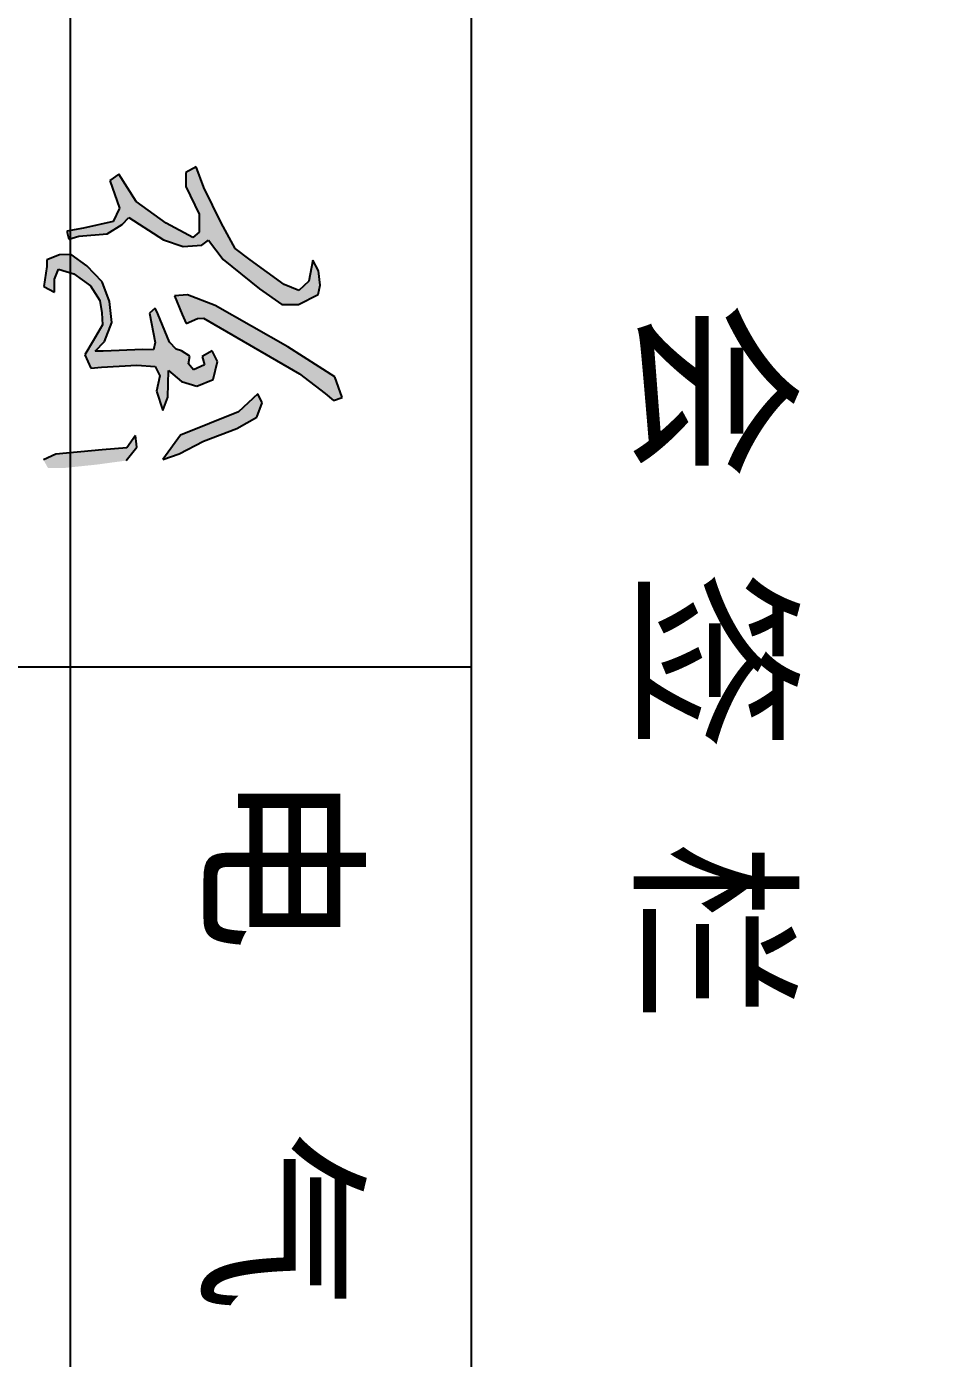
# Model space of a CAD drawing. Extents: x 19118 to 566552, y -1188739 to 92943.
# Drawn here: x 98310 to 99213, y -1116634 to -1115311 of the extents above; entities that cross this region are included whole.
import ezdxf

# ---------------------------------------------------------------- set-up
doc = ezdxf.new("R2010")
doc.units = 0
doc.header["$LTSCALE"] = 1000
doc.header["$MEASUREMENT"] = 0
doc.layers.get('0').update_dxf_attribs({"linetype": 'CONTINUOUS'})
doc.layers.add('10', color=7, linetype='CONTINUOUS')
doc.layers.add('图框', color=4, linetype='CONTINUOUS')
doc.styles.add('STYLE-黑体', font='simhei.ttf')

# ---------------------------------------------------------------- blocks, each defined once
blk = doc.blocks.new('新块FSGSF')
h = blk.add_hatch(color=256)
h.paths.add_polyline_path([(128529.7049399753, 83065.24337039207), (128567.9798269488, 83094.03415039819), (128626.4929574674, 83166.71042153018), (128657.359814818, 83211.13047705457), (128657.359814818, 83244.034214141), (128637.6050355294, 83283.1074029367), (128619.0849278446, 83286.80906752674), (128590.6874473293, 83283.51869542699), (128569.7587615417, 83272.76477400193), (128611.3804035183, 83264.4457382275), (128630.1101457705, 83244.53943268192), (128617.9209414927, 83215.42277529393), (128568.6793822754, 83147.61323469173), (128546.00612932, 83117.79893746006), (128495.2896291719, 83090.36977950209), (128424.8832174094, 83055.78520372303), (128384.3100172909, 83040.28175822223), (128395.0499721376, 83020.00803417404), (128423.0932193303, 83020.00803417404), (128477.9863704536, 83046.84091133579), (128513.7862311521, 83046.84091133579), (128524.2767699599, 83033.98148898683), (128495.865367611, 82980.86542247522), (128452.6517942223, 82921.63869250187), (128398.3261427718, 82886.67846078653), (128411.0844272203, 82868.99270672808), (128465.8216470814, 82888.32364683642), (128492.57292121, 82875.98474341791), (128505.7967127675, 82816.94839147764), (128511.5585023761, 82783.63336190092), (128527.6092668533, 82787.74631898126), (128521.8474772447, 82807.48856766862), (128516.9087572019, 82863.4249255422), (128498.388649517, 82893.44958301914), (128484.3956934647, 82906.61108750697), (128529.2933715649, 82975.58067436276), (128542.463224424, 83015.06517173749), (128539.5823464335, 83051.67057341398)])
h.paths.add_polyline_path([(128659.3085352516, 83078.65325281235), (128638.1331236344, 83023.42560383398), (128640.1990026874, 82997.61830325624), (128677.3851282893, 83013.10268360289), (128695.1333961934, 83020.49309941719), (128685.1322251793, 83043.03915870856), (128684.6157722299, 83055.42666620364), (128795.2097762211, 83245.6633114532), (128834.461780876, 83296.76178590363), (128848.650550545, 83313.76853087664), (128842.6968144958, 83330.77527584965), (128801.3788971604, 83316.32318109061), (128741.4679002102, 83222.9007079507)])
h.paths.add_polyline_path([(128917.1323528757, 83009.25604339752), (128965.7647478022, 82974.42493989086), (128954.4171755349, 83006.82596827946), (128929.2904516073, 83055.02248493541), (128904.1356149914, 83121.19888995224), (128881.440470457, 83160.890143695), (128853.0716070442, 83171.82548172625), (128835.2333665593, 83162.92113767468), (128870.8971026621, 83124.44492149094)])
h.paths.add_polyline_path([(128799.1246698218, 82968.3670314), (128829.9251798831, 82961.88682572228), (128868.4258090527, 82974.03721740129), (128842.0832786147, 82984.1625357561), (128788.9929040651, 82985.7825911977), (128810.8774885075, 83011.29837993726), (128819.7934141262, 83042.07935288425), (128806.4195088843, 83074.48038127285), (128771.1610528274, 83082.98564418603), (128749.681748431, 83072.45530794865), (128760.9978788759, 83052.61708994096), (128777.2086771847, 83057.47724017708), (128787.7456893599, 83035.60654802585), (128775.5875906283, 83025.07621178847), (128760.1873524115, 83027.91130478912), (128749.6503402363, 83011.7107986392), (128746.4081671235, 83000.77544451921), (128732.6289818354, 82987.41003136992), (128676.2964678006, 82964.72931954227), (128664.948929161, 82959.05913354098), (128675.0806612902, 82948.12379550975), (128733.4395419275, 82959.05913354098), (128748.0292536799, 82955.81903874649), (128747.2186935879, 82934.35336447787), (128750.4384370798, 82855.9535570904), (128750.0331906614, 82839.75305094046), (128731.3907457042, 82858.38363220844), (128693.700642999, 82872.9640990055), (128651.9578743442, 82868.10394876939), (128612.6466850825, 82853.92849985493), (128581.0356149293, 82823.55254479052), (128558.3405040225, 82791.96155216711), (128559.1510641145, 82769.28082425072), (128568.8775161977, 82744.17003730501), (128581.8461750213, 82744.17003730501), (128621.9678907474, 82737.68983162727), (128632.9101829686, 82759.1555058959), (128607.3781789949, 82759.1555058959), (128587.1146811089, 82766.85074913266), (128596.8411668197, 82797.63172207965), (128620.3468041909, 82830.84277014469), (128649.9315077418, 82849.47335141267), (128673.842425159, 82853.11846408976), (128697.7533425762, 82854.33350164877), (128729.7696927754, 82836.10793826338), (128757.3280297238, 82819.50241423087), (128784.0758402078, 82831.24778802728), (128782.0495072331, 82852.7134622959), (128778.4020540742, 82922.78067110307), (128780.8337007227, 82959.2318139626)])
h.paths.add_polyline_path([(128946.326505277, 82853.93894144568), (128954.8805304763, 82761.74793246598), (128966.5041182279, 82737.17518508607), (128982.5982959593, 82746.11074128875), (128982.5982959593, 82777.38512364321), (128975.892377362, 82842.16779349149), (128967.8452884963, 82901.58913283591), (128941.4686932818, 82922.587654517), (128918.1831486671, 82920.158496457), (128942.4078117555, 82903.06957021187)])
for p, q in [((128842.6968144958, 83330.77527584965), (128801.3788971604, 83316.32318109061)), ((128848.650550545, 83313.76853087664), (128842.6968144958, 83330.77527584965)), ((128801.3788971604, 83316.32318109061), (128741.4679002102, 83222.9007079507)), ((128795.2097762211, 83245.6633114532), (128834.461780876, 83296.76178590363)), ((128834.461780876, 83296.76178590363), (128848.650550545, 83313.76853087664)), ((128590.6874473293, 83283.51869542699), (128569.7587615417, 83272.76477400193)), ((128569.7587615417, 83272.76477400193), (128611.3804035183, 83264.4457382275)), ((128619.0849278446, 83286.80906752674), (128590.6874473293, 83283.51869542699)), ((128637.6050355294, 83283.1074029367), (128619.0849278446, 83286.80906752674)), ((128657.359814818, 83244.034214141), (128637.6050355294, 83283.1074029367)), ((128611.3804035183, 83264.4457382275), (128630.1101457705, 83244.53943268192)), ((128630.1101457705, 83244.53943268192), (128617.9209414927, 83215.42277529393)), ((128657.359814818, 83211.13047705457), (128657.359814818, 83244.034214141)), ((128684.6157722299, 83055.42666620364), (128795.2097762211, 83245.6633114532)), ((128741.4679002102, 83222.9007079507), (128659.3085352516, 83078.65325281235)), ((128617.9209414927, 83215.42277529393), (128568.6793822754, 83147.61323469173)), ((128626.4929574674, 83166.71042153018), (128657.359814818, 83211.13047705457)), ((128567.9798269488, 83094.03415039819), (128626.4929574674, 83166.71042153018)), ((128853.0716070442, 83171.82548172625), (128835.2333665593, 83162.92113767468)), ((128835.2333665593, 83162.92113767468), (128870.8971026621, 83124.44492149094)), ((128881.440470457, 83160.890143695), (128853.0716070442, 83171.82548172625)), ((128568.6793822754, 83147.61323469173), (128546.00612932, 83117.79893746006)), ((128904.1356149914, 83121.19888995224), (128881.440470457, 83160.890143695)), ((128546.00612932, 83117.79893746006), (128495.2896291719, 83090.36977950209)), ((128870.8971026621, 83124.44492149094), (128917.1323528757, 83009.25604339752)), ((128929.2904516073, 83055.02248493541), (128904.1356149914, 83121.19888995224)), ((128495.2896291719, 83090.36977950209), (128424.8832174094, 83055.78520372303)), ((128529.7049399753, 83065.24337039207), (128567.9798269488, 83094.03415039819)), ((128539.5823464335, 83051.67057341398), (128529.7049399753, 83065.24337039207)), ((128659.3085352516, 83078.65325281235), (128638.1331236344, 83023.42560383398)), ((128771.1610528274, 83082.98564418603), (128749.681748431, 83072.45530794865)), ((128749.681748431, 83072.45530794865), (128760.9978788759, 83052.61708994096)), ((128760.9978788759, 83052.61708994096), (128777.2086771847, 83057.47724017708)), ((128806.4195088843, 83074.48038127285), (128771.1610528274, 83082.98564418603)), ((128777.2086771847, 83057.47724017708), (128787.7456893599, 83035.60654802585)), ((128777.2086771847, 83057.47724017708), (128777.2086771847, 83057.47724017708)), ((128819.7934141262, 83042.07935288425), (128806.4195088843, 83074.48038127285)), ((128424.8832174094, 83055.78520372303), (128384.3100172909, 83040.28175822223)), ((128384.3100172909, 83040.28175822223), (128395.0499721376, 83020.00803417404)), ((128423.0932193303, 83020.00803417404), (128477.9863704536, 83046.84091133579)), ((128477.9863704536, 83046.84091133579), (128513.7862311521, 83046.84091133579)), ((128524.2767699599, 83033.98148898683), (128495.865367611, 82980.86542247522)), ((128513.7862311521, 83046.84091133579), (128524.2767699599, 83033.98148898683)), ((128542.463224424, 83015.06517173749), (128539.5823464335, 83051.67057341398)), ((128685.1322251793, 83043.03915870856), (128684.6157722299, 83055.42666620364)), ((128695.1333961934, 83020.49309941719), (128685.1322251793, 83043.03915870856)), ((128787.7456893599, 83035.60654802585), (128775.5875906283, 83025.07621178847)), ((128810.8774885075, 83011.29837993726), (128819.7934141262, 83042.07935288425)), ((128954.4171755349, 83006.82596827946), (128929.2904516073, 83055.02248493541)), ((128395.0499721376, 83020.00803417404), (128423.0932193303, 83020.00803417404)), ((128529.2933715649, 82975.58067436276), (128542.463224424, 83015.06517173749)), ((128638.1331236344, 83023.42560383398), (128640.1990026874, 82997.61830325624)), ((128640.1990026874, 82997.61830325624), (128677.3851282893, 83013.10268360289)), ((128677.3851282893, 83013.10268360289), (128695.1333961934, 83020.49309941719)), ((128749.6503402363, 83011.7107986392), (128746.4081671235, 83000.77544451921)), ((128760.1873524115, 83027.91130478912), (128749.6503402363, 83011.7107986392)), ((128775.5875906283, 83025.07621178847), (128760.1873524115, 83027.91130478912)), ((128788.9929040651, 82985.7825911977), (128810.8774885075, 83011.29837993726)), ((128917.1323528757, 83009.25604339752), (128965.7647478022, 82974.42493989086)), ((128965.7647478022, 82974.42493989086), (128954.4171755349, 83006.82596827946)), ((128495.865367611, 82980.86542247522), (128452.6517942223, 82921.63869250187)), ((128732.6289818354, 82987.41003136992), (128676.2964678006, 82964.72931954227)), ((128746.4081671235, 83000.77544451921), (128732.6289818354, 82987.41003136992)), ((128842.0832786147, 82984.1625357561), (128788.9929040651, 82985.7825911977)), ((128868.4258090527, 82974.03721740129), (128842.0832786147, 82984.1625357561)), ((128484.3956934647, 82906.61108750697), (128529.2933715649, 82975.58067436276)), ((128676.2964678006, 82964.72931954227), (128664.948929161, 82959.05913354098)), ((128664.948929161, 82959.05913354098), (128675.0806612902, 82948.12379550975)), ((128675.0806612902, 82948.12379550975), (128733.4395419275, 82959.05913354098)), ((128733.4395419275, 82959.05913354098), (128748.0292536799, 82955.81903874649)), ((128748.0292536799, 82955.81903874649), (128747.2186935879, 82934.35336447787)), ((128778.4020540742, 82922.78067110307), (128780.8337007227, 82959.2318139626)), ((128780.8337007227, 82959.2318139626), (128799.1246698218, 82968.3670314)), ((128799.1246698218, 82968.3670314), (128829.9251798831, 82961.88682572228)), ((128829.9251798831, 82961.88682572228), (128868.4258090527, 82974.03721740129)), ((128675.0806612902, 82948.12379550975), (128675.0806612902, 82948.12379550975)), ((128747.2186935879, 82934.35336447787), (128750.4384370798, 82855.9535570904)), ((128452.6517942223, 82921.63869250187), (128398.3261427718, 82886.67846078653)), ((128498.388649517, 82893.44958301914), (128484.3956934647, 82906.61108750697)), ((128782.0495072331, 82852.7134622959), (128778.4020540742, 82922.78067110307)), ((128941.4686932818, 82922.587654517), (128918.1831486671, 82920.158496457)), ((128918.1831486671, 82920.158496457), (128942.4078117555, 82903.06957021187)), ((128967.8452884963, 82901.58913283591), (128941.4686932818, 82922.587654517)), ((128942.4078117555, 82903.06957021187), (128946.326505277, 82853.93894144568)), ((128398.3261427718, 82886.67846078653), (128411.0844272203, 82868.99270672808)), ((128411.0844272203, 82868.99270672808), (128465.8216470814, 82888.32364683642)), ((128465.8216470814, 82888.32364683642), (128492.57292121, 82875.98474341791)), ((128492.57292121, 82875.98474341791), (128505.7967127675, 82816.94839147764)), ((128516.9087572019, 82863.4249255422), (128498.388649517, 82893.44958301914)), ((128693.700642999, 82872.9640990055), (128651.9578743442, 82868.10394876939)), ((128731.3907457042, 82858.38363220844), (128693.700642999, 82872.9640990055)), ((128521.8474772447, 82807.48856766862), (128516.9087572019, 82863.4249255422)), ((128612.6466850825, 82853.92849985493), (128581.0356149293, 82823.55254479052)), ((128651.9578743442, 82868.10394876939), (128612.6466850825, 82853.92849985493)), ((128620.3468041909, 82830.84277014469), (128649.9315077418, 82849.47335141267)), ((128649.9315077418, 82849.47335141267), (128673.842425159, 82853.11846408976)), ((128673.842425159, 82853.11846408976), (128697.7533425762, 82854.33350164877)), ((128697.7533425762, 82854.33350164877), (128729.7696927754, 82836.10793826338)), ((128750.0331906614, 82839.75305094046), (128731.3907457042, 82858.38363220844)), ((128750.4384370798, 82855.9535570904), (128750.0331906614, 82839.75305094046)), ((128784.0758402078, 82831.24778802728), (128782.0495072331, 82852.7134622959)), ((128946.326505277, 82853.93894144568), (128954.8805304763, 82761.74793246598)), ((128581.0356149293, 82823.55254479052), (128558.3405040225, 82791.96155216711)), ((128596.8411668197, 82797.63172207965), (128620.3468041909, 82830.84277014469)), ((128729.7696927754, 82836.10793826338), (128757.3280297238, 82819.50241423087)), ((128757.3280297238, 82819.50241423087), (128784.0758402078, 82831.24778802728)), ((128505.7967127675, 82816.94839147764), (128511.5585023761, 82783.63336190092)), ((128527.6092668533, 82787.74631898126), (128521.8474772447, 82807.48856766862)), ((128587.1146811089, 82766.85074913266), (128596.8411668197, 82797.63172207965)), ((128511.5585023761, 82783.63336190092), (128527.6092668533, 82787.74631898126)), ((128558.3405040225, 82791.96155216711), (128559.1510641145, 82769.28082425072)), ((128559.1510641145, 82769.28082425072), (128568.8775161977, 82744.17003730501)), ((128607.3781789949, 82759.1555058959), (128587.1146811089, 82766.85074913266)), ((128568.8775161977, 82744.17003730501), (128581.8461750213, 82744.17003730501)), ((128581.8461750213, 82744.17003730501), (128621.9678907474, 82737.68983162727)), ((128632.9101829686, 82759.1555058959), (128607.3781789949, 82759.1555058959)), ((128621.9678907474, 82737.68983162727), (128632.9101829686, 82759.1555058959)), ((128954.8805304763, 82761.74793246598), (128966.5041182279, 82737.17518508607))]:
    blk.add_line(p, q)
blk = doc.blocks.new('新块FDGHDGDG')
at = {"layer": '10'}
blk.add_blockref('新块FSGSF', (-5640.924035239441, -351.0205345569993), dxfattribs=at)
blk = doc.blocks.new('新块HGJHJFKJFJKFHK')
for points in [[(353176.6216830318, 136860.5037889128), (353168.4671395887, 136876.121503787), (353173.2246149438, 136895.1343422757), (353183.4173992416, 136921.6167452108), (353196.3309980691, 136955.5679813566), (353214.0004922226, 136981.3710670754), (353240.5734648299, 137043.0551178254), (353244.9122317932, 137066.6535303375), (353245.3941414519, 137086.8802187509), (353244.4303221339, 137108.5518273154), (353236.2362778992, 137130.22343588), (353217.4370611031, 137146.59797887), (353214.0636934894, 137157.6747250498), (353211.6525651631, 137179.8274861762), (353210.2068361859, 137195.7201453698), (353212.1360548534, 137209.2048480563), (353216.9551514438, 137234.2481807199), (353209.7249265262, 137236.1742534317), (353197.1936953608, 137233.7662969247), (353182.2513358677, 137204.3889350429), (353167.7908860347, 137188.4962758484), (353156.7038038136, 137165.3797471324), (353148.5097595793, 137131.186472237), (353140.3157153437, 137107.5887909596), (353140.3157153437, 137095.5490084236), (353147.0640306021, 137088.3251389019), (353148.5097595793, 137098.438117491), (353159.1149321417, 137125.4075228506), (353165.8616673672, 137142.7451022124), (353175.984930269, 137162.4906380646), (353181.8989888062, 137165.3899844208), (353188.6030631778, 137159.7221827543), (353202.5263022436, 137136.0199348881), (353211.2938979743, 137123.1385009884), (353225.7322273641, 137111.2881082903), (353229.3425997277, 137086.0400298567), (353222.638525357, 137070.5824554245), (353217.4813019894, 137023.6942115269), (353186.2330156742, 136971.536688981), (353166.8476071288, 136932.7995204531), (353144.9025472789, 136891.8701097075), (353148.5492603709, 136855.7441809854), (353153.877127158, 136846.8713767772), (353165.1253726091, 136833.2667515668), (353213.0777537283, 136824.3946785935), (353242.0871351687, 136823.2115405343), (353255.7022680603, 136813.1555982669), (353261.6226467229, 136796.5938591439), (353259.2541792509, 136757.5546906026), (353250.9669131483, 136733.8948543597), (353243.2705788887, 136717.9239530315), (353231.4298215625, 136701.9537829388), (353210.1183544127, 136660.5483382788), (353204.7889075927, 136628.6072668576), (353181.7014848473, 136610.270820646), (353184.6608841638, 136594.8922195822), (353191.7647065464, 136584.8362773148), (353198.8701089616, 136584.8362773148), (353207.1573750647, 136599.6240405842), (353224.9185110549, 136637.4800710661), (353241.7268879483, 136664.2352246182), (353264.326080909, 136699.046392999), (353277.9791345596, 136722.0971105743), (353285.04187612, 136759.2606616112), (353285.04187612, 136794.0718299932), (353267.6899683322, 136825.1946495679), (353253.4191222987, 136834.0221172128), (353223.5154429334, 136842.170267641), (353207.8841896327, 136843.5281708398), (353186.8160473593, 136854.3928589007)], [(353884.5833128481, 136782.4203331858), (353882.0758025893, 136832.1267563663), (353877.9930007574, 136869.218646384), (353882.0758025893, 136898.3364198782), (353879.8827186325, 136901.2189478319), (353857.4078857377, 136893.4555920212), (353859.6527831606, 136870.3301234234), (353857.6095686769, 136840.0671828007), (353860.7817157879, 136808.9605036775), (353861.8457616833, 136798.5262668364), (353867.8555175695, 136787.4366045614), (353873.6298455982, 136765.2918040339), (353881.1862447597, 136761.4455914753), (353884.8677185485, 136767.9426135122)]]:
    blk.add_hatch(color=256).paths.add_polyline_path(points)
h = blk.add_hatch(color=256)
h.paths.add_polyline_path([(353600.6468818537, 137020.8972380561), (353575.9336065208, 137034.9259795047), (353554.3108731322, 137033.8035339419), (353546.448635547, 137026.2279404363), (353554.3108731317, 137015.0049472771), (353566.9479664196, 137008.5517993342), (353589.1331910822, 137000.134554465), (353605.9810687671, 137007.4293537714)])
h.paths.add_polyline_path([(353605.5386599009, 136944.8912206643), (353582.5871198787, 136948.4194290295), (353558.9293056992, 136948.0662425755), (353547.2765721418, 136938.893632061), (353547.9828462983, 136929.7210215452), (353561.0481281676, 136927.9572829801), (353580.1159503474, 136931.8379465648), (353593.1796521861, 136930.7791184374), (353608.0098294313, 136923.3709777225), (353620.7211842071, 136920.195955811), (353626.0174503615, 136917.3733891187), (353630.9613694525, 136927.2516413067), (353627.7839257666, 136937.8355351683)])
h.paths.add_polyline_path([(353651.3548382041, 136866.4121668601), (353670.4463608577, 136903.2305750257), (353685.5419834233, 136918.7568855392), (353687.3179390193, 136928.5159464394), (353677.106194343, 136928.5159464394), (353658.4586605858, 136913.4334955098), (353635.3728178721, 136896.5770687229), (353620.2771953074, 136872.1786852359), (353596.3017947632, 136851.3297159289), (353574.1023498164, 136836.6911245779), (353568.7744830288, 136815.3982956881), (353582.5381388962, 136806.5262227146), (353591.4179168758, 136810.9618935835), (353604.7375838445, 136826.0443445143), (353634.4848400727, 136850.8858563501)])
h.paths.add_polyline_path([(353811.789673829, 137194.1436029371), (353822.3553455989, 137200.7905281278), (353842.312725611, 137200.7905281273), (353845.8346162001, 137193.3611816008), (353845.8346162005, 137177.3310502485), (353842.3127256096, 137155.4364150387), (353844.2688048161, 137150.3536012875), (353850.5304703205, 137160.5192287884), (353867.3578075939, 137181.632173895), (353867.3578075939, 137194.1436029408), (353865.4001483559, 137207.8279327512), (353850.9223181745, 137213.6924366042), (353827.8333153953, 137214.4748579412), (353818.0513393334, 137214.0836472729), (353796.919995795, 137209.3920441904), (353787.9185553775, 137205.0909205413), (353763.2653212473, 137199.6168961221), (353753.8736130078, 137198.83520602), (353735.8738922356, 137202.3539083317), (353731.9601537916, 137198.0535159173), (353730.7861902621, 137174.2035586027), (353738.612087117, 137171.4665463931), (353755.8312722449, 137173.0306578319), (353775.0049565476, 137176.9405708126), (353791.8322938271, 137185.5420868756)])
h.paths.add_polyline_path([(353803.4945075708, 136934.888658529), (353817.6373710367, 136945.2005330246), (353824.1360412915, 136949.0197728773), (353846.6878333008, 136971.9337495285), (353853.9496588525, 136983.7731737044), (353879.560392173, 137008.978840513), (353881.0898628277, 137023.1092236115), (353876.1206632298, 137038.0037471751), (353849.7451945809, 137037.6220425604), (353840.5237247567, 137037.4885898571), (353835.6023311121, 137033.039393477), (353825.4190270067, 137029.2801148862), (353810.7215724224, 137021.5516932862), (353799.1193998782, 137018.0739401289), (353777.4603257594, 137012.6642643801), (353761.990235691, 137012.6642643799), (353756.9625749197, 137016.9142015862), (353755.8028316749, 137028.5071996016), (353751.5478063906, 137032.3710447837), (353743.4264436122, 137031.5981295003), (353737.6245673248, 137017.3010248459), (353744.2006591307, 137002.6170969316), (353755.0286161578, 136997.5935132069), (353766.6323687346, 136995.2747673568), (353779.3942845231, 136994.5018520736), (353799.1193998777, 136998.3664284901), (353813.8152744295, 137004.1629274985), (353838.5680505564, 137009.9586952709), (353849.7831153409, 137014.5961869714), (353853.2639251077, 137009.1857799877), (353842.4359680819, 136996.8205979242), (353823.4850682439, 136982.909585293), (353811.1086801821, 136965.9069115295), (353793.7046313495, 136945.8133078663), (353766.2452609749, 136922.6280430694), (353753.8688729121, 136901.3754320996), (353751.9349141503, 136887.463688234), (353760.8304924448, 136872.3936682957), (353794.0917391074, 136873.5526756033), (353811.1086801807, 136884.7588503597), (353823.0979604912, 136889.3963420609), (353832.3790665083, 136892.8740952177), (353831.3773264294, 136882.8664144533), (353815.7271127468, 136863.0901667323), (353798.9076756337, 136836.7386548455), (353804.6416105605, 136832.5377103774), (353813.8152744304, 136840.9395993141), (353818.7844740287, 136853.1607281031), (353829.869976222, 136867.2911111986), (353840.5715307086, 136881.803930153), (353848.5996716199, 136891.7333687824), (353856.2438648343, 136897.4618629449), (353857.9637293066, 136891.542516475), (353874.3438302921, 136899.140515789), (353878.7956568454, 136907.009596961), (353886.4398500589, 136914.2656408177), (353886.0590624274, 136924.9592199131), (353870.0043606395, 136927.632614687), (353858.5364907878, 136924.9592199133), (353843.2481043572, 136922.6675297542), (353817.6373710376, 136908.537146656), (353794.7032113583, 136898.9894126373), (353778.650089608, 136892.4975092468), (353767.9469550829, 136891.733368782), (353771.3866840261, 136905.1003426522), (353779.7956125666, 136912.3563865068), (353787.8237534766, 136923.4316702193)])
h = blk.add_hatch(color=256)
h.paths.add_polyline_path([(352610.3483961909, 136816.686734337), (352656.5539673246, 136833.2234874052), (352737.6761991517, 136862.555543668), (352779.0139157455, 136880.7770875456), (352829.4712671288, 136894.1377822555), (352858.044965859, 136909.3236670125), (352892.692636379, 136920.8629662491), (352913.9688918609, 136928.7594745412), (352951.8097361173, 136942.3250762398), (352970.1270996216, 136949.5613286715), (352980.3574035396, 136951.6900846307), (352982.0581156421, 136940.6213125578), (352977.3724802597, 136929.5525404852), (352986.743751023, 136926.9987922491), (352992.2884195587, 136929.1275482083), (353008.0547149102, 136940.1963202808), (353017.000807649, 136952.1150769073), (353026.3720784141, 136969.1451245811), (353018.2763417247, 136984.0464162949), (352999.5338001959, 136981.0676757813), (352957.3457275503, 136966.166384067), (352878.9394288217, 136939.771328004), (352783.3437899216, 136904.3527752002), (352723.3416257226, 136881.3348899089), (352634.9393048775, 136848.6787869058), (352584.0394212306, 136829.9449755516), (352576.9068429261, 136831.5121345735), (352551.8213394266, 136817.8896142639), (352534.9096665382, 136814.0760674927), (352531.1958666425, 136810.7064858674), (352510.9695405755, 136810.7709936238), (352509.2861826788, 136819.8969438585), (352505.4422262455, 136826.1428125018), (352494.8735153284, 136822.5379672941), (352489.3375238939, 136817.2559204226), (352472.0353813916, 136803.5688923568), (352469.154583341, 136795.4029693197), (352471.7924225186, 136784.3569646903), (352481.4066521549, 136777.8720378912), (352504.7220267337, 136777.8720378912), (352567.5876347786, 136798.7687563709)])
h.paths.add_polyline_path([(352954.4736066051, 137111.8628436172), (352962.8817189853, 137115.9344214146), (352974.587130337, 137119.2508790052), (352982.8997945893, 137125.0831390923), (352989.6332261753, 137129.3482401589), (352992.1062004049, 137135.4119692548), (352996.6009395304, 137141.0203494824), (352997.945890428, 137153.3678929602), (352990.5356448423, 137163.4690486878), (352983.3423268199, 137159.8755872027), (352976.383290567, 137151.7969393641), (352968.9643678791, 137146.856404144), (352964.7820044453, 137155.587718693), (352968.3309393916, 137160.6876260171), (352972.3310836726, 137168.4513242209), (352977.2076153103, 137177.3268325782), (352979.8714857954, 137184.8666509223), (352979.8714857954, 137192.41026384), (352977.6588246427, 137197.7340510251), (352965.8839964694, 137199.0659464645), (352958.1179896793, 137198.1780161712), (352955.4541191938, 137193.9622445657), (352952.7902487065, 137186.6425115074), (352949.900773556, 137179.5428637372), (352948.7901044278, 137168.6752040806), (352947.2369030686, 137159.7996957231), (352943.6879681228, 137146.0481599028), (352941.9091620985, 137136.2847212519), (352935.9132842286, 137128.3009377619), (352928.1472774381, 137125.4170615958), (352915.044852573, 137116.5415532385), (352886.0025903075, 137104.2015989089), (352860.5960340113, 137094.9959626222), (352844.812384455, 137087.8090396518), (352829.1762456424, 137081.4910741042), (352802.8759477851, 137075.7119380512), (352773.6514663636, 137073.6249224049), (352761.9634092157, 137069.0372825571), (352763.6294129081, 137056.9401809567), (352781.9988390259, 137054.8531653105), (352818.6856286488, 137060.6930145457), (352848.0749750179, 137070.7031005), (352877.4556442848, 137079.3774964405), (352895.4866634035, 137089.3837878207), (352913.2660465483, 137096.0622378885), (352922.1600766717, 137099.8036877558), (352926.012710209, 137095.9028657848), (352925.0929373377, 137086.7086132196), (352926.9324830798, 137075.2186434435), (352931.9912338713, 137066.7150033292), (352938.1346224849, 137065.489355958), (352946.1349110445, 137069.0942011656), (352949.2326366585, 137076.0534497021), (352949.2326366585, 137090.2261832257), (352949.6317833751, 137102.9493895209)])
h.paths.add_polyline_path([(352903.6778482203, 136835.5154100399), (352902.7754295538, 136848.6066900034), (352902.5151164765, 136866.0237842143), (352910.0555186016, 136876.9407733307), (352923.3314855178, 136890.1990145446), (352921.2489809026, 136899.5564337879), (352905.1182472459, 136901.8976858855), (352893.924784943, 136892.5402666429), (352887.1653220491, 136873.5636025578), (352882.4796866667, 136857.186221596), (352883.7205123324, 136831.9181539813), (352882.0805399497, 136818.5195135326), (352880.1195147703, 136808.0578732832), (352887.3215098944, 136803.1552838018), (352896.8055829932, 136803.1552838018), (352908.5804111664, 136812.3077960539), (352917.4137015715, 136821.7866416619), (352932.7895273087, 136825.7102310763), (352954.3781584757, 136826.3628977881), (352962.2309362916, 136824.074769725), (352971.3939565956, 136818.8458468876), (352975.3160069524, 136807.0788732172), (352972.3744691843, 136794.3328994791), (352975.3160069524, 136782.2395924526), (352981.8585422826, 136781.2567978118), (352990.0410499959, 136786.4857206495), (352993.642047558, 136807.7315399275), (352988.7308075102, 136830.939153914), (352974.0057644667, 136839.7653328105), (352948.4950829404, 136839.4389994553), (352917.4137015715, 136838.1298714591)], flags=17)
h.paths.add_polyline_path([(352893.2566480469, 136727.1385848181), (352902.9055860932, 136729.9313912106), (352925.7784284395, 136732.7241976032), (352926.2903774902, 136744.4038960737), (352916.6327623418, 136747.4509389173), (352898.5930661196, 136747.7051753687), (352890.7142569949, 136744.4038960737), (352877.499029797, 136737.8013374837), (352866.0626086243, 136734.5000581889), (352862.7566325492, 136724.8542513292), (352866.5658805729, 136712.1576070526), (352872.6658836729, 136705.5550484628), (352882.0718628461, 136706.3177578173), (352884.6142538972, 136713.9334676393)], flags=17)
h.paths.add_polyline_path([(352848.0142353, 136662.8660920631), (352853.9406963484, 136680.1731436305), (352853.9406963484, 136703.4035250602), (352851.2074090415, 136719.3445300231), (352838.9032776123, 136722.9873209697), (352832.0657207947, 136715.7017390771), (352829.3237563861, 136697.0286409043), (352824.3170682103, 136675.1643060803), (352824.3170682103, 136653.3037658291), (352831.9008558472, 136632.4222256452), (352836.9248982286, 136625.5198957172), (352854.5047080149, 136626.7758996786), (352867.0604754193, 136632.4222256452), (352877.09988308, 136646.219296354), (352887.1479678433, 136653.1216262822), (352894.6796928663, 136658.7641576746), (352903.4695977592, 136666.2925922967), (352914.1424339064, 136656.2559443255), (352912.2595026521, 136633.0483303393), (352905.985957501, 136617.3653564014), (352904.7277776292, 136589.7674204108), (352899.0789838634, 136564.6776977688), (352894.6796928663, 136548.3686191366), (352899.7037352477, 136535.193858548), (352912.884254036, 136533.9416491605), (352927.3316297983, 136546.4865104818), (352951.1849847338, 136575.3404504339), (352976.2965195426, 136631.7923263811), (353009.2174466532, 136703.9233816856), (353055.518465912, 136810.6723347026), (353084.0140707162, 136893.2270845188), (353088.9947275859, 136938.7771496411), (353066.9201786746, 136874.7247421724), (353030.6759212837, 136798.1122950854), (353005.269364988, 136748.6082839578), (352971.7063322882, 136667.2450303455), (352953.7967926045, 136637.8826174905), (352932.104036205, 136592.5184864887), (352918.8454234945, 136570.8400857862), (352920.0515407505, 136590.5111568946), (352924.8673326708, 136620.6211008088), (352930.8979189489, 136641.4950518449), (352928.8848311557, 136657.5536886001), (352920.849834186, 136675.2174301146), (352910.4720195243, 136681.998333678), (352898.6190974275, 136680.1731436307), (352880.8397142836, 136668.3340730554), (352872.631175261, 136656.4912079064), (352860.778253166, 136641.9162495489), (352849.3852175036, 136645.1036916267)])
h = blk.add_hatch(color=256)
h.paths.add_polyline_path([(353869.6219929759, 136893.6426230924), (353873.8264572471, 136898.2260034104), (353874.3438302926, 136899.140515789), (353857.9637293057, 136891.542516475), (353859.6835937779, 136885.623170005)])
h.paths.add_polyline_path([(353900.3093680483, 136736.5638617243), (353912.3476293273, 136741.2700895042), (353924.1251854012, 136745.1924334791), (353947.4180122577, 136752.2532376185), (353959.1955683157, 136754.083518559), (353963.6449374962, 136762.4510394552), (353962.5973764989, 136768.4654464618), (353955.5314748758, 136771.6031753937), (353944.5391945555, 136771.6031753937), (353935.6404562001, 136769.2500615033), (353928.5745545742, 136767.6808314213), (353918.6298352485, 136765.8505504791), (353913.3951903367, 136763.2356545007), (353905.8047181917, 136759.5750926157), (353895.3370083878, 136751.7296734342), (353887.2235457669, 136748.5919445023), (353886.4382700277, 136753.8217364639), (353884.8677185485, 136767.9426135131), (353874.9103589705, 136791.2836313407), (353873.0174810309, 136788.397447212), (353873.783796391, 136759.4829570191), (353859.74205495, 136743.0564963518), (353827.2297432991, 136728.542214933), (353785.0318375179, 136717.4830183903), (353746.2942010923, 136690.5282377136), (353759.4369045137, 136691.2192546889), (353787.4872535472, 136688.1540745766), (353812.7029321352, 136700.2039378363), (353828.6138510411, 136707.8073182682), (353857.6674733688, 136716.1009844398), (353874.9609199842, 136718.8657835758), (353880.495770921, 136702.2777199968), (353882.5703525017, 136693.2923056142), (353884.6465141149, 136666.3375249376), (353880.4957709205, 136620.7208985212), (353889.2634981405, 136553.4789285128), (353895.8568388056, 136480.2894307604), (353902.9211603967, 136401.8718006938), (353913.1234248821, 136339.9223116745), (353928.4386718473, 136216.0840261219), (353929.6584562981, 136207.5541710894), (353928.681996726, 136190.2509597818), (353932.3413500721, 136164.6621258884), (353933.3162296116, 136151.9890939343), (353932.8295798576, 136136.6353548568), (353926.9755625236, 136136.3918536372), (353921.8530998542, 136138.5848270856), (353889.411889629, 136172.4607460374), (353881.1183033981, 136184.1583106423), (353878.4354096241, 136194.8811391339), (353875.5091909734, 136201.4615219488), (353864.5327109694, 136202.4362580628), (353864.2878060611, 136197.0748438173), (353871.3616078389, 136177.8221602879), (353879.6551940721, 136156.8635057412), (353903.5594931915, 136130.2992044966), (353906.2423869697, 136125.1812914665), (353911.3648496354, 136116.4079352085), (353923.8044389635, 136111.2900221831), (353935.0242438461, 136108.1215813853), (353940.3900313936, 136108.3658138401), (353943.5611549518, 136112.7524919711), (353946.4889536365, 136119.3321435543), (353951.3665113975, 136131.7616742857), (353950.5922958795, 136158.0210505793), (353950.2604892286, 136197.6949310034), (353942.0064037913, 136257.7315095539), (353935.6467763209, 136313.9137489476), (353928.824199575, 136363.8190680166), (353920.4184310981, 136407.747273065), (353919.7121569426, 136469.963662817), (353915.5124327652, 136513.0882407307), (353911.3490493177, 136548.6386875744), (353908.1289447783, 136582.4495266195), (353909.3692696379, 136589.8913041408), (353905.6451349952, 136616.3503075455), (353903.1629052423, 136641.9830155441), (353898.1984457388, 136699.8624511393), (353893.7664569076, 136726.1035465609), (353895.3370083864, 136732.3797356592)])
for points in [[(353175.984930269, 137162.4906380645), (353165.8616673667, 137142.7451022114), (353159.1149321408, 137125.4075228656), (353148.5097595793, 137098.438117491), (353147.0640306021, 137088.3251389017), (353140.3157153437, 137095.5490084232), (353140.3157153437, 137107.5887909592), (353148.5097595793, 137131.1864722358), (353156.7038038136, 137165.3797471321), (353167.7908860347, 137188.4962758481), (353182.2513358677, 137204.3889350425), (353197.1936953608, 137233.7662969244), (353209.7249265262, 137236.1742534316), (353216.9551514438, 137234.2481807197), (353212.1360548534, 137209.204848057), (353210.2068361859, 137195.7201453698), (353211.6525651631, 137179.8274861752), (353214.0636934894, 137157.67472505), (353217.4370611031, 137146.5979788698), (353236.2362778992, 137130.2234358799), (353244.4303221339, 137108.5518273151), (353245.3941414519, 137086.8802187502), (353244.9122317927, 137066.6535303368), (353240.5734648299, 137043.0551178253), (353214.0004922226, 136981.3710670749), (353196.3309980691, 136955.5679813568), (353183.4173992402, 136921.6167452106), (353173.2246149438, 136895.1343422758), (353168.4671395887, 136876.1215037869), (353176.6216830318, 136860.5037889127), (353186.8160473597, 136854.3928589002), (353207.8841896327, 136843.5281708395), (353223.5154429334, 136842.1702676407), (353253.4191222987, 136834.0221172126), (353267.6899683322, 136825.1946495677), (353285.04187612, 136794.0718299929), (353285.04187612, 136759.260661611), (353277.9791345592, 136722.0971105738), (353264.3260809085, 136699.0463929982), (353241.7268879483, 136664.2352246162), (353224.9185110549, 136637.4800710657), (353207.1573750647, 136599.6240405836), (353198.8701089616, 136584.8362773145), (353191.7647065464, 136584.8362773145), (353184.6608841638, 136594.892219582), (353181.7014848469, 136610.2708206458), (353204.7889075927, 136628.6072668574), (353210.1183544127, 136660.5483382788), (353231.429821562, 136701.9537829383), (353243.2705788887, 136717.9239530315), (353250.9669131483, 136733.8948543599), (353259.2541792509, 136757.5546906024), (353261.6226467229, 136796.5938591437), (353255.7022680603, 136813.1555982665), (353242.0871351687, 136823.211540534), (353213.0777537283, 136824.3946785933), (353165.1253726091, 136833.2667515667), (353153.877127158, 136846.8713767767), (353148.5492603709, 136855.7441809853), (353144.9025472789, 136891.8701097072), (353166.8476071283, 136932.7995204504), (353186.2330156742, 136971.5366889802), (353217.4813019894, 137023.6942115267), (353222.638525357, 137070.5824554244), (353229.3425997277, 137086.0400298566), (353225.7322273641, 137111.2881082898), (353211.2938979743, 137123.1385009881), (353202.5263022431, 137136.0199348876), (353188.6030631773, 137159.7221827542), (353181.8989888062, 137165.3899844205), (353175.984930269, 137162.4906380645)], [(352829.1762456424, 137081.4910741039), (352802.8759477851, 137075.7119380509), (352773.6514663636, 137073.6249224046), (352761.9634092157, 137069.037282557), (352763.6294129081, 137056.9401809566), (352781.9988390259, 137054.8531653102), (352818.6856286488, 137060.6930145456), (352848.0749750179, 137070.7031004996), (352877.4556442848, 137079.3774964403), (352895.4866634035, 137089.3837878205), (352913.2660465487, 137096.0622378883), (352922.1600766717, 137099.8036877556), (352922.1600766717, 137099.8036877556), (352926.012710209, 137095.9028657846), (352925.0929373377, 137086.7086132197), (352926.9324830798, 137075.2186434432), (352931.9912338713, 137066.7150033289), (352938.1346224849, 137065.4893559577), (352946.1349110445, 137069.0942011655), (352949.2326366585, 137076.0534497019), (352949.2326366585, 137090.2261832269), (352949.6317833751, 137102.9493895207), (352954.4736066051, 137111.862843617), (352962.8817189853, 137115.9344214144), (352974.587130337, 137119.2508790049), (352982.8997945893, 137125.0831390924), (352989.6332261753, 137129.3482401586), (352992.1062004049, 137135.4119692548), (352996.6009395304, 137141.0203494823), (352997.945890428, 137153.36789296), (352990.5356448423, 137163.4690486876), (352983.3423268199, 137159.8755872025), (352976.383290567, 137151.7969393641), (352968.9643678791, 137146.8564041437), (352968.9643678791, 137146.8564041437), (352968.9643678791, 137146.8564041437), (352964.7820044453, 137155.5877186928), (352968.3309393916, 137160.6876260169), (352972.3310836721, 137168.4513242209), (352977.2076153103, 137177.3268325782), (352979.8714857954, 137184.8666509221), (352979.8714857954, 137192.4102638399), (352977.6588246427, 137197.7340510249), (352965.8839964694, 137199.0659464643), (352958.1179896793, 137198.1780161711), (352955.4541191938, 137193.9622445655), (352952.7902487069, 137186.6425115087), (352949.900773556, 137179.5428637371), (352948.7901044278, 137168.6752040809), (352947.2369030691, 137159.7996957236), (352943.6879681228, 137146.0481599023), (352941.9091620985, 137136.2847212517), (352935.9132842286, 137128.3009377616), (352928.1472774381, 137125.4170615956), (352915.044852573, 137116.5415532383), (352886.0025903066, 137104.2015989083), (352860.5960340109, 137094.9959626218), (352844.812384455, 137087.8090396513), (352829.1762456424, 137081.4910741039)], [(353825.4190270067, 137029.2801148851), (353810.7215724224, 137021.5516932863), (353799.1193998777, 137018.0739401284), (353777.4603257608, 137012.6642643799), (353761.9902356905, 137012.6642643799), (353756.9625749202, 137016.914201586), (353755.8028316749, 137028.5071996015), (353751.5478063906, 137032.3710447835), (353743.4264436122, 137031.5981295002), (353737.6245673248, 137017.3010248452), (353744.2006591307, 137002.6170969312), (353755.0286161574, 136997.5935132067), (353766.6323687341, 136995.2747673567), (353779.3942845231, 136994.5018520732), (353799.1193998777, 136998.36642849), (353813.81527443, 137004.1629274978), (353838.568050555, 137009.9586952708), (353849.7831153409, 137014.5961869709), (353853.2639251072, 137009.1857799874), (353842.4359680805, 136996.8205979235), (353823.4850682435, 136982.9095852926), (353811.1086801812, 136965.9069115284), (353793.7046313481, 136945.8133078658), (353766.2452609749, 136922.6280430696), (353753.8688729121, 136901.3754320993), (353751.9349141498, 136887.4636882338), (353760.8304924453, 136872.3936682953), (353794.0917391074, 136873.552675603), (353811.1086801812, 136884.7588503592), (353823.0979604847, 136889.3963420596), (353832.3790665083, 136892.8740952172), (353831.3773264294, 136882.8664144527), (353815.7271127496, 136863.0901667341), (353798.9076756337, 136836.7386548453), (353804.6416105605, 136832.5377103771), (353813.81527443, 136840.9395993134), (353818.7844740287, 136853.1607281034), (353829.8699762179, 136867.2911112023), (353840.5715307114, 136881.8039301512), (353848.5996716204, 136891.733368782), (353856.2438648348, 136897.4618629445), (353859.6835937775, 136885.6231700046), (353869.621992975, 136893.6426230912), (353879.8827186325, 136901.2189478319), (353878.7956568445, 136907.0095969605), (353886.4398500589, 136914.2656408175), (353886.0590624269, 136924.9592199129), (353870.004360639, 136927.6326146867), (353858.5364907859, 136924.9592199129), (353843.2481043581, 136922.6675297539), (353817.6373710372, 136908.5371466548), (353794.7032113634, 136898.9894126389), (353778.6500896071, 136892.4975092466), (353767.9469550825, 136891.733368782), (353771.3866840252, 136905.1003426512), (353779.7956125676, 136912.3563865082), (353787.8237534766, 136923.4316702186), (353803.4945075689, 136934.8886585438), (353817.6373710372, 136945.2005330242), (353824.1360412915, 136949.0197728776), (353846.6878333008, 136971.933749528), (353853.9496588516, 136983.7731737029), (353879.5603921725, 137008.9788405121), (353881.0898628277, 137023.1092236113), (353876.1206632298, 137038.0037471749), (353849.7451945809, 137037.6220425601), (353840.5237247576, 137037.4885898569), (353835.6023311121, 137033.039393477), (353825.4190270067, 137029.2801148851)], [(352576.9068429261, 136831.5121345733), (352551.8213394266, 136817.8896142638), (352534.9096665382, 136814.0760674924), (352531.1958666425, 136810.7064858673), (352510.9695405755, 136810.7709936235), (352509.2861826788, 136819.8969438582), (352505.4422262455, 136826.1428125015), (352494.8735153284, 136822.5379672939), (352489.3375238949, 136817.2559204226), (352472.0353813916, 136803.5688923567), (352469.154583341, 136795.4029693194), (352471.7924225186, 136784.35696469), (352481.4066521549, 136777.8720378909), (352504.7220267337, 136777.8720378909), (352567.5876347786, 136798.7687563706), (352610.3483961918, 136816.6867343368), (352656.5539673213, 136833.2234874028), (352737.6761991517, 136862.5555436675), (352779.0139157455, 136880.7770875456), (352829.4712671293, 136894.1377822553), (352858.044965859, 136909.3236670123), (352892.692636379, 136920.8629662486), (352913.9688918567, 136928.7594745391), (352951.8097361182, 136942.3250762393), (352970.1270996216, 136949.5613286713), (352980.3574035396, 136951.6900846305), (352982.0581156421, 136940.6213125576), (352977.3724802597, 136929.5525404848), (352986.743751023, 136926.9987922489), (352992.2884195587, 136929.1275482081), (353008.0547149102, 136940.1963202809), (353017.000807649, 136952.1150769072), (353026.3720784141, 136969.1451245809), (353018.2763417247, 136984.0464162946), (352999.5338001964, 136981.0676757811), (352957.3457275517, 136966.1663840674), (352878.9394288221, 136939.7713280034), (352783.3437899235, 136904.3527751999), (352723.3416257231, 136881.3348899088), (352634.9393048463, 136848.6787869066), (352584.0394212306, 136829.9449755512), (352576.9068429261, 136831.5121345733)], [(352824.3170682103, 136653.303765829), (352824.3170682103, 136675.1643060799), (352829.3237563861, 136697.0286409039), (352832.0657207947, 136715.7017390769), (352838.9032776123, 136722.9873209696), (352851.2074090415, 136719.3445300228), (352853.9406963484, 136703.4035250599), (352853.9406963484, 136680.1731436304), (352848.0142353, 136662.8660920629), (352849.3852175036, 136645.1036916266), (352860.778253166, 136641.9162495486), (352872.631175261, 136656.4912079069), (352880.8397142836, 136668.3340730552), (352898.6190974275, 136680.1731436304), (352910.4720195243, 136681.9983336776), (352920.849834186, 136675.2174301145), (352928.8848311557, 136657.5536885996), (352930.8979189489, 136641.4950518449), (352924.8673326708, 136620.6211008086), (352920.0515407505, 136590.5111568946), (352918.8454234945, 136570.8400857861), (352932.104036205, 136592.518486489), (352953.7967926054, 136637.8826174902), (352971.7063322882, 136667.2450303453), (353005.269364988, 136748.6082839574), (353030.6759212837, 136798.1122950852), (353066.9201786746, 136874.7247421719), (353088.9947275859, 136938.7771496408), (353084.0140707162, 136893.2270845186), (353055.518465912, 136810.6723347021), (353009.2174466527, 136703.9233816849), (352976.2965195412, 136631.7923263776), (352951.1849847338, 136575.340450434), (352927.3316297983, 136546.4865104816), (352912.884254036, 136533.9416491602), (352899.7037352477, 136535.1938585478), (352894.6796928663, 136548.3686191364), (352899.0789838638, 136564.6776977684), (352904.7277776292, 136589.7674204103), (352905.985957501, 136617.3653564013), (352912.2595026521, 136633.048330339), (352912.2595026521, 136633.048330339), (352914.1424339064, 136656.2559443251), (352903.4695977592, 136666.2925922965), (352894.6796928663, 136658.7641576743), (352887.1479678433, 136653.1216262818), (352877.09988308, 136646.2192963538), (352867.0604754193, 136632.4222256448), (352854.5047080149, 136626.7758996784), (352836.9248982286, 136625.5198957169), (352831.9008558472, 136632.4222256448), (352824.3170682103, 136653.303765829)], [(352902.7754295538, 136848.6066900025), (352902.5151164765, 136866.023784214), (352910.0555186016, 136876.9407733309), (352923.3314855178, 136890.1990145444), (352921.2489809026, 136899.5564337878), (352905.1182472459, 136901.8976858853), (352893.924784943, 136892.5402666428), (352887.1653220491, 136873.5636025571), (352882.4796866667, 136857.1862215957), (352883.7205123324, 136831.9181539806), (352882.0805399497, 136818.5195135319), (352880.1195147703, 136808.0578732829), (352887.3215098944, 136803.1552838016), (352896.8055829932, 136803.1552838016), (352908.5804111664, 136812.3077960536), (352917.4137015715, 136821.7866416618), (352932.7895273087, 136825.7102310762), (352954.3781584757, 136826.3628977877), (352962.2309362916, 136824.0747697247), (352971.3939565956, 136818.8458468872), (352975.3160069524, 136807.078873217), (352972.3744691843, 136794.332899479), (352975.3160069524, 136782.2395924524), (352981.8585422826, 136781.2567978117), (352990.0410499959, 136786.4857206492), (352993.642047558, 136807.7315399277), (352988.7308075102, 136830.9391539138), (352974.0057644667, 136839.7653328103), (352948.4950829409, 136839.438999455), (352917.4137015715, 136838.1298714589), (352903.6778482203, 136835.5154100397), (352902.7754295538, 136848.6066900025)], [(353884.5833128481, 136782.4203331858), (353882.0758025893, 136832.1267563663), (353877.9930007574, 136869.218646384), (353882.0758025893, 136898.3364198782), (353879.8827186325, 136901.2189478319), (353857.4078857377, 136893.4555920212), (353859.6527831606, 136870.3301234234), (353857.6095686769, 136840.0671828007), (353860.7817157879, 136808.9605036775), (353861.8457616833, 136798.5262668364), (353867.8555175695, 136787.4366045614), (353873.6298455982, 136765.2918040339), (353881.1862447597, 136761.4455914753), (353884.8677185485, 136767.9426135122), (353884.5833128481, 136782.4203331858)]]:
    blk.add_lwpolyline(points, close=True)
for points in [[(353589.1331910822, 137000.1345544647), (353566.9479664196, 137008.551799334), (353554.3108731317, 137015.0049472769), (353546.448635547, 137026.2279404359), (353554.3108731317, 137033.8035339416), (353575.9336065208, 137034.9259795045), (353600.6468818537, 137020.8972380557), (353605.9810687681, 137007.429353771), (353589.1331910822, 137000.1345544647)], [(353561.0481281681, 136927.9572829797), (353580.1159503479, 136931.8379465643), (353593.1796521861, 136930.7791184372), (353608.0098294304, 136923.3709777222), (353620.7211842067, 136920.1959558108), (353626.017450361, 136917.3733891186), (353630.9613694525, 136927.2516413067), (353627.7839257666, 136937.8355351681), (353605.5386599004, 136944.8912206639), (353582.5871198783, 136948.4194290293), (353558.9293056997, 136948.0662425754), (353547.2765721418, 136938.8936320603), (353547.9828462978, 136929.721021545), (353561.0481281681, 136927.9572829797)], [(353568.7744830288, 136815.3982956876), (353574.1023498159, 136836.6911245772), (353596.3017947641, 136851.3297159277), (353620.2771953074, 136872.1786852364), (353635.3728178721, 136896.5770687223), (353658.4586605867, 136913.4334955076), (353677.106194343, 136928.5159464391), (353687.3179390188, 136928.5159464391), (353685.5419834233, 136918.7568855387), (353670.4463608586, 136903.2305750264), (353651.3548382032, 136866.4121668594), (353634.4848400746, 136850.8858563468), (353604.7375838445, 136826.044344515), (353591.4179168758, 136810.9618935834), (353582.5381388962, 136806.5262227141), (353568.7744830288, 136815.3982956876)], [(352893.2566480469, 136727.138584818), (352884.6142538972, 136713.933467639), (352882.0718628461, 136706.3177578171), (352872.6658836729, 136705.5550484625), (352866.5658805729, 136712.1576070524), (352862.7566325492, 136724.8542513289), (352866.0626086243, 136734.5000581886), (352877.499029797, 136737.8013374836), (352890.7142569954, 136744.4038960735), (352898.5930661196, 136747.7051753685), (352916.6327623418, 136747.4509389171), (352926.2903774902, 136744.4038960735), (352925.7784284395, 136732.7241976028), (352902.9055860932, 136729.9313912104), (352893.2566480469, 136727.138584818), (352893.2566480469, 136727.138584818)]]:
    blk.add_lwpolyline(points)

msp = doc.modelspace()

# ---------------------------------------------------------------- linework, layer by layer
at = {"layer": '图框', "color": 0}
for p, q in [((98353.12984556874, -1114452.697091938), (98353.12984556874, -1117457.315006707)), ((98751.52984556853, -1114452.697091938), (98751.52984556853, -1117457.315006707))]:
    msp.add_line(p, q, dxfattribs=at)
msp.add_lwpolyline([(97556.32984556857, -1115946.697091938), (98751.52984556853, -1115946.697091938)], dxfattribs=at)

# ---------------------------------------------------------------- block references
at = {"xscale": 0.5, "yscale": 0.5, "zscale": 0.5, "rotation": 270}
for name, p in [('新块FDGHDGDG', (57133.50670552492, -1054078.29731705)), ('新块HGJHJFKJFJKFHK', (31070.00668032555, -940268.9919254958))]:
    msp.add_blockref(name, p, dxfattribs=at)

# ---------------------------------------------------------------- texts
at = {"layer": '图框', "color": 0, "style": 'STYLE-黑体'}
for s, p in [('会 签 栏', (98927.01345123374, -1115582.121304694)), ('电  气', (98496.86268213356, -1116050.267386513))]:
    msp.add_text(s, height=131.471999998088, rotation=270, dxfattribs=at).set_placement(p)

doc.saveas('drawing.dxf')
